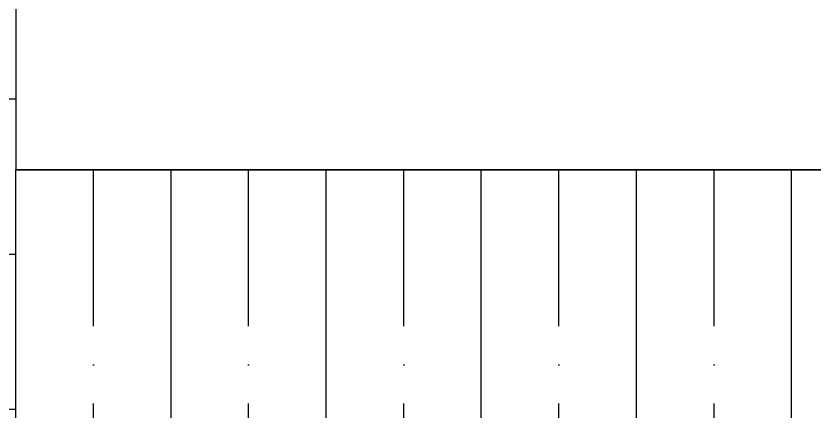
# Model space of a CAD drawing. Header units: millimetres. Extents: x -174 to 283928, y 1291 to 21053.
# Drawn here: x 9321.9 to 9452.5, y 20429.7 to 20494.4 of the extents above; entities that cross this region are included whole.
import ezdxf

# ---------------------------------------------------------------- set-up
doc = ezdxf.new("R2010")
doc.units = ezdxf.units.MM

# ---------------------------------------------------------------- blocks, each defined once
blk = doc.blocks.new('*U188')
blk.add_wipeout([(0, 30), (2000, 30), (2000, -30), (0, -30)])
at = {"true_color": 0x2776bb}
h = blk.add_hatch(dxfattribs=at)
h.set_pattern_fill('ANSI35', color=152, scale=4, angle=45)
h.set_pattern_definition([(90, (-4986.77, 1406.27), (-25.4, 0), []), (90, (-4974.07, 1418.97), (-25.4, 0), [31.75, -6.35, 0, -6.35])])
h.paths.add_polyline_path([(2000, -30), (2000, 30), (0, 30), (0, -30)])
blk.add_lwpolyline([(0, 30), (2000, 30), (2000, -30), (0, -30), (0, 30)])
blk = doc.blocks.new('*U197')
blk.add_wipeout([(0, 30), (840, 30), (840, -30), (0, -30)])
at = {"true_color": 0x2776bb}
h = blk.add_hatch(dxfattribs=at)
h.set_pattern_fill('ANSI35', color=152, scale=4, angle=45)
h.set_pattern_definition([(90, (-6146.77, 1406.27), (-25.4, 0), []), (90, (-6134.07, 1418.97), (-25.4, 0), [31.75, -6.35, 0, -6.35])])
h.paths.add_polyline_path([(840, -30), (840, 30), (0, 30), (0, -30)])
blk.add_lwpolyline([(0, 30), (840, 30), (840, -30), (0, -30), (0, 30)])

msp = doc.modelspace()

# ---------------------------------------------------------------- linework, layer by layer
at = {"layer": 'Defpoints', "color": 6}
msp.add_lwpolyline([(10161.853, 20469.172), (9321.826, 20469.172), (9321.826, 20499.172), (10161.853, 20499.172)], close=True, dxfattribs=at)

# ---------------------------------------------------------------- next in the draw order: block references
at = {"rotation": 270}
msp.add_blockref('*U188', (9291.853, 20819.172), dxfattribs=at)

# ---------------------------------------------------------------- next in the draw order: block references
msp.add_blockref('*U197', (9321.853, 20439.172))

doc.saveas('drawing.dxf')
